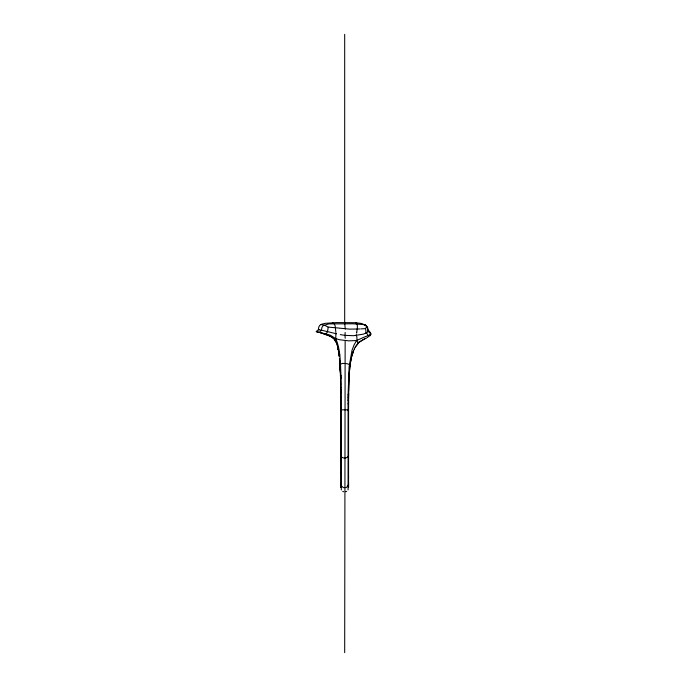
<?xml version="1.0" encoding="UTF-8"?>
<svg xmlns="http://www.w3.org/2000/svg" width="687" height="687" viewBox="0 0 687 687"><rect width="100%" height="100%" fill="white"/><g stroke="black" fill="none" stroke-linecap="round" stroke-linejoin="round"><path stroke-width="1.03" d="M340.821 485.812L340.821 483.639L341.087 485.709L343.431 487.65L346.171 487.564L348.154 485.864M340.821 486.465L340.821 487.126M348.077 403.578L348.008 410.216M348.549 483.639L348.549 486.525M348.549 482.222L348.549 487.469L348.549 486.937M348.558 477.757L348.584 403.784M348.549 483.382L348.558 476.641M348.077 403.947L348.086 400.461M348.584 404.214L348.584 402.273M348.584 402.977L348.592 400.512M340.821 487.375L340.821 483.777M348.086 400.839L348.086 398.915M348.086 399.284L348.094 397.369M348.592 400.77L348.601 397.773M347.94 457.293L348.567 455.498M348.094 397.739L348.103 395.832M348.601 398.065L348.61 396.279M348.103 396.201L348.111 394.304M348.61 396.846L348.661 391.83M348.111 394.673L349.108 366.824L351.976 350.439L354.063 344.891L356.673 340.486L365.621 336.501M348.618 395.626L348.644 393.196M348.661 391.994L348.764 385.982M348.678 390.791L348.738 387.21M345.243 329.039L344.685 322.589M345.14 341.241L344.685 652.65M348.747 387.099L348.781 385.321M348.781 385.639L348.798 384.651M348.798 384.978L348.833 383.329M348.816 384.308L348.919 380.71M348.859 382.985L348.944 380.066M345.149 332.482L345.046 335.376L353.565 335.694L363.32 334.148L367.081 332.602L368.232 330.936L368.189 331.443M348.953 380.366L348.996 378.777M348.979 379.713L349.03 378.133M349.03 378.425L349.056 377.489M349.065 377.781L349.125 376.227M349.099 377.137L349.194 374.965M349.168 375.866L349.236 374.338M349.236 374.613L349.357 372.483M348.584 455.764C347.768 458.916 341.181 458.873 340.804 455.498M349.279 373.986L349.451 371.255M349.408 372.122L349.546 370.044M366.077 332.98L365.604 328.618L360.993 328.884M370.868 334.114L370.353 332.748L370.851 333.642M349.511 370.903L349.906 366.497M349.614 369.692L350.104 364.9M340.804 455.833L341.104 456.932M348.223 485.846L348.549 483.777M349.992 366.145L350.172 364.393M340.34 372.809C339.455 367.639 338.476 362.401 344.951 363.509C346.574 363.432 349.932 364.213 349.958 365.544M350.19 364.608L350.396 362.899M350.267 364.101L350.559 361.912M356.759 332.19C357.017 329.107 358.554 324.504 355.789 322.727M356.751 332.242L356.613 333.092M327.046 334.973L325.853 334.56L327.501 331.641L328.223 327.132L339.464 328.12M350.49 362.599L350.722 360.941M356.201 335.496L356.338 334.698M348.541 484.704L347.94 486.319M350.662 361.611L351.401 357.712M350.834 360.641L351.761 356.235M357.996 342.444C355.952 340.271 357.738 336.819 356.27 335.6M351.787 356.39L353.616 350.568M352.079 355.282L353.066 352.148M369.915 335.84L370.817 334.346M353.075 351.984L353.35 351.246M340.426 364.582L339.953 365.286L340.28 371.53M353.496 350.98L353.968 349.735M316.484 331.675L319.335 332.345L321.422 330.164L336.553 333.813M354.269 349.151L354.535 348.489M354.337 348.996L354.604 348.343M370.679 334.724L367.408 337.566M335.119 339.713L335.788 338.674L335.874 332.654M354.767 348.094L355.454 346.798M355.205 347.184L359.061 342.22L364.909 338.725M355.445 346.763L358.966 342.306L364.058 339.155M365.613 328.541L366.454 326.883L366.145 325.561L367.511 327.244L367.966 330.241L367.897 329.064M363.724 324.487L366.154 325.535L361.353 323.44L355.746 322.718L336.716 322.589L325.234 323.328L321.748 324.161L319.756 325.363L318.742 327.124L318.382 329.7L316.123 331.615L316.836 331.744M366.712 337.884L366.085 338.202M364.737 338.803L365.604 338.433M365.089 338.639L365.733 338.339M345.69 491.746L346.634 491.351M366.085 336.347C372.826 335.23 370.07 331.263 367.966 330.327M356.733 340.546L348.713 340.855L339.67 339.756L335.788 338.674L330.318 335.17L321.851 332.955M360.005 328.961L349.614 329.125L340.074 328.206M340.821 409.838L348.549 409.838M321.044 324.479L324.796 325.372L328.188 327.124M345.046 335.376L340.263 334.621M332.396 322.727C336.166 323.766 335.204 328.961 335.823 331.847M319.077 329.777L318.416 329.7L321.422 330.164L321.945 327.407L323.122 325.69L328.755 323.886L352.955 323.8L363.784 324.608M362.341 324.341L363.724 324.59M316.784 331.735L317.265 331.838M319.67 332.439L321.052 332.774M320.288 332.602L320.52 332.688M317.506 331.881L318.313 332.061M320.657 332.68L321.739 332.929M364.462 324.788L365.724 325.286M320.151 332.585L321.095 332.894M368.567 331.838L370.37 332.774L369.958 332.456M321.559 333.04L325.853 334.586M327.295 335.084L324.874 334.217M327.313 335.067L328.669 335.565M324.874 334.234L323.07 333.59M328.292 335.445L329.305 335.84M328.798 335.617L330.292 336.278M342.736 491.351L343.68 491.746M329.434 335.866L330.052 336.141M330.292 336.252L333.496 338.279M330.756 336.475L334.183 338.931L336.39 342.358M365.905 325.38L367.743 328.017M368.155 330.627L370.422 332.774M366.059 333.161C367.451 333.375 368.902 336.75 368.567 336.312M333.848 338.639L336.776 343.466M335.788 338.674C340.795 350.293 340.28 363.432 341.018 375.798M341.147 485.726L340.829 484.704M336.398 342.487L336.621 343.045M336.836 343.491L337.772 347.072M336.939 343.783L337.678 346.42M357.996 342.495L358.047 342.693M337.712 346.592L337.815 347.253M337.832 347.141L338.21 349.339M337.875 347.33L338.262 349.623M338.227 349.236L338.287 349.812M338.262 349.425L338.708 352.457M338.296 349.623L338.382 350.147M338.451 350.834L339.215 356.785M338.708 352.474L339.103 355.754M345.054 335.411L345.175 338.244M339.687 354.707L339.739 355.17M339.404 358.648L339.49 359.602M339.472 359.404L339.713 362.212M339.533 360.091L339.618 360.993M339.696 362.032L339.782 363.028M339.764 362.925L339.816 363.44M339.79 363.225L339.842 363.861M340.357 361.705L340.4 362.247M339.833 363.827L339.876 364.273M339.859 364.127L339.919 365.037M340.331 372.543L340.383 374.097M340.383 373.822L340.434 375.403M340.434 375.119L340.477 376.716M340.477 376.433L340.512 378.039M341.018 375.463L341.053 377.154M340.512 377.747L340.546 379.379M340.546 379.087L340.58 380.727M341.053 376.82L341.087 378.537M341.087 378.193L341.293 489.934M340.58 380.426L340.615 382.084M340.606 381.774L340.64 383.458M340.64 383.14L340.658 384.832M340.658 384.514L340.735 391.247M340.7 387.176L340.709 387.82M340.718 389.108L340.735 390.405M340.735 391.049L340.743 392.509M340.752 393.66L340.778 397.618M340.743 392.354L340.752 393.78M340.769 397.129L340.786 400.504M340.786 402.78L340.786 408.138M340.795 428.138L340.812 473.283M340.778 400.195L340.786 403.887M340.804 472.519L340.821 484.541M348.077 409.838L348.077 489.934M344.685 34.35L344.685 323.105M340.786 407.348L340.786 432.767"/></g></svg>
